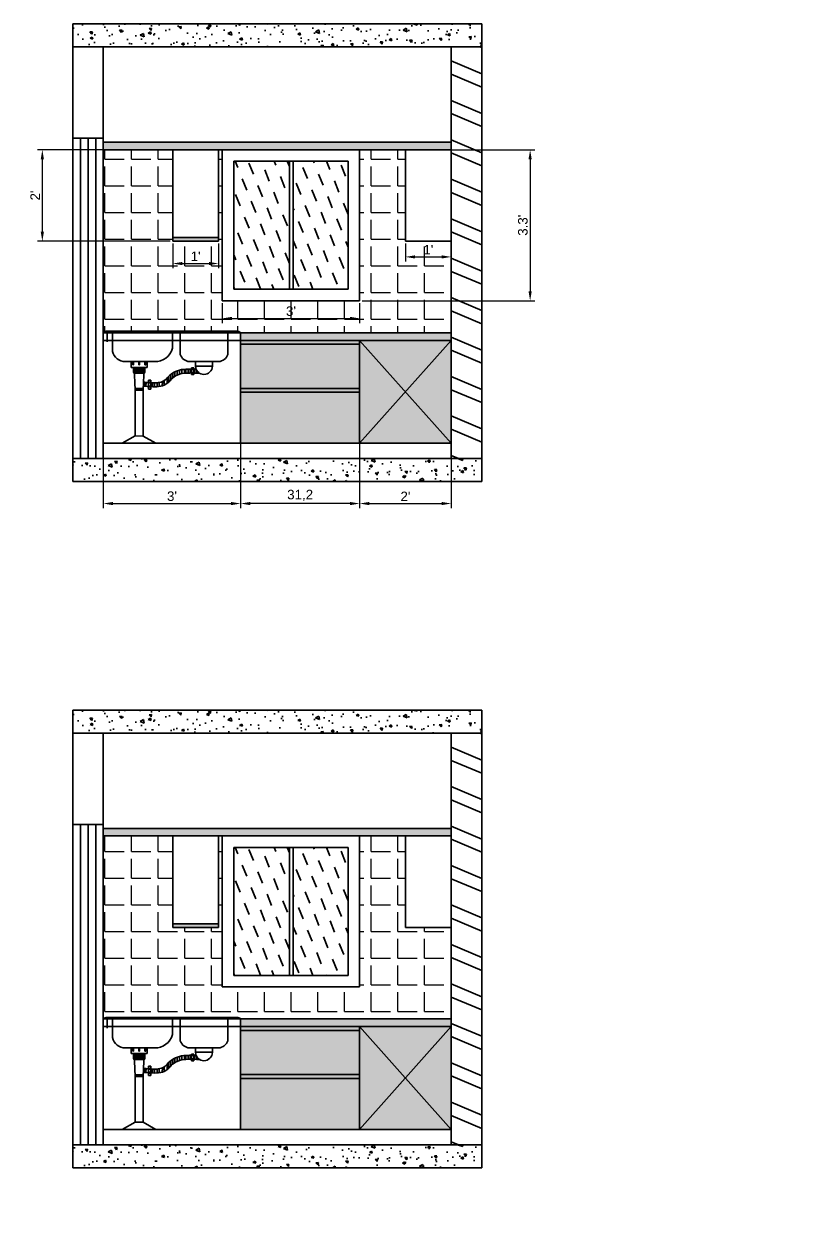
# Model space of a CAD drawing. Header units: millimetres. Extents: x 2258 to 5600, y 711 to 2563.
# Drawn here: x 4595.9 to 4802.8, y 1914.8 to 2228.8 of the extents above; entities that cross this region are included whole.
import ezdxf

# ---------------------------------------------------------------- set-up
doc = ezdxf.new("R2010")
doc.units = ezdxf.units.MM
doc.layers.add('HAT', color=8, linetype='Continuous', lineweight=18)
doc.styles.get("Standard").update_dxf_attribs({"font": 'arial.ttf'})
doc.dimstyles.new('ISO-25', dxfattribs={"dimtxt": 2.5, "dimasz": 2.5, "dimexe": 1.25, "dimexo": 0.625, "dimtad": 1, "dimtxsty": 'Standard', "dimcen": 2.5, "dimadec": 0, "dimazin": 0, "dimtfac": 1, "dimtmove": 0, "dimatfit": 3, "dimfxl": 1, "dimarcsym": 0})
pattern_1 = [(50, (1462.89, 2599.69), (182.185, -15.939), [19.05, -209.55]), (355, (1462.89, 2599.69), (-35.243, 191.057), [15.24, -167.641]), (100.4514, (1478.07, 2598.36), (146.941, 175.118), [16.19, -178.09]), (46.184, (1462.9, 2650.5), (271.079, -42.042), [28.575, -314.325]), (96.636, (1485.48, 2646.99), (237.404, 247.426), [24.285, -267.136]), (351.184, (1462.9, 2650.5), (237.404, 247.426), [22.86, -251.46]), (21, (1488.29, 2637.79), (151.6144, -102.265), [19.05, -209.55]), (326, (1488.29, 2637.79), (61.802, 184.188), [15.24, -167.64]), (71.4514, (1500.92, 2629.27), (213.416, 81.923), [16.19, -178.09]), (37.5, (1462.89, 2599.69), (3.0886, 84.555), [0, -165.608, 0, -170.18, 0, -168.275]), (7.5, (1462.89, 2599.69), (66.8197, 100.1806), [0, -97.028, 0, -161.798, 0, -64.135]), (327.5, (1406.25, 2599.69), (135.5906, -5.7287), [0, -63.5, 0, -198.12, 0, -262.89]), (317.5, (1380.85, 2599.69), (148.129, 25.4265), [0, -82.55, 0, -131.572, 0, -186.69])]
pattern_2 = [(50, (1462.89, 2419.69), (182.185, -15.939), [19.05, -209.55]), (355, (1462.89, 2419.69), (-35.243, 191.057), [15.24, -167.641]), (100.4514, (1478.07, 2418.36), (146.941, 175.118), [16.19, -178.09]), (46.184, (1462.9, 2470.5), (271.079, -42.042), [28.575, -314.325]), (96.636, (1485.48, 2466.99), (237.404, 247.426), [24.285, -267.136]), (351.184, (1462.9, 2470.5), (237.404, 247.426), [22.86, -251.46]), (21, (1488.29, 2457.79), (151.6144, -102.265), [19.05, -209.55]), (326, (1488.29, 2457.79), (61.802, 184.188), [15.24, -167.64]), (71.4514, (1500.92, 2449.27), (213.416, 81.923), [16.19, -178.09]), (37.5, (1462.89, 2419.69), (3.0886, 84.555), [0, -165.608, 0, -170.18, 0, -168.275]), (7.5, (1462.89, 2419.69), (66.8197, 100.1806), [0, -97.028, 0, -161.798, 0, -64.135]), (327.5, (1406.25, 2419.69), (135.5906, -5.7287), [0, -63.5, 0, -198.12, 0, -262.89]), (317.5, (1380.85, 2419.69), (148.129, 25.4265), [0, -82.55, 0, -131.572, 0, -186.69])]
pattern_3 = [(0, (0, 0), (0, 6.985), [5.08, -1.905]), (90, (0, 0), (-6.985, 4e-16), [5.08, -1.905])]

# ---------------------------------------------------------------- blocks, each defined once
blk = doc.blocks.new('*D217')
at = {"color": 0, "lineweight": -2, "transparency": 16777216}
for p, q in [((4652.71, 2131.57), (4652.71, 2101.74)), ((4683.91, 2131.57), (4683.91, 2101.74)), ((4681.41, 2102.99), (4655.21, 2102.99))]:
    blk.add_line(p, q, dxfattribs=at)
at = {"color": 0, "transparency": 16777216}
for points in [[(4655.21, 2103.41), (4655.21, 2102.58), (4652.71, 2102.99)], [(4681.41, 2103.41), (4681.41, 2102.58), (4683.91, 2102.99)]]:
    blk.add_solid(points, dxfattribs=at)
at = {"layer": 'Defpoints', "color": 0, "transparency": 16777216}
for p in [(4652.71, 2132.19), (4683.91, 2132.19), (4652.71, 2102.99)]:
    blk.add_point(p, dxfattribs=at)
at = {"color": 0, "transparency": 16777216, "insert": (4668.31, 2105.12), "char_height": 2.5, "attachment_point": 5}
blk.add_mtext('31,2', dxfattribs=at)
blk = doc.blocks.new('*D221')
at = {"layer": 'Defpoints', "color": 0, "transparency": 16777216}
for p in [(4683.91, 2118.79), (4707.91, 2118.79), (4707.91, 2102.99)]:
    blk.add_point(p, dxfattribs=at)
at = {"layer": 'HAT', "color": 0, "linetype": 'Continuous', "lineweight": -2, "transparency": 16777216}
for p, q in [((4683.91, 2118.17), (4683.91, 2101.74)), ((4707.91, 2118.17), (4707.91, 2101.74)), ((4686.41, 2102.99), (4705.41, 2102.99))]:
    blk.add_line(p, q, dxfattribs=at)
at = {"layer": 'HAT', "color": 0, "transparency": 16777216}
for points in [[(4686.41, 2103.41), (4686.41, 2102.58), (4683.91, 2102.99)], [(4705.41, 2103.41), (4705.41, 2102.58), (4707.91, 2102.99)]]:
    blk.add_solid(points, dxfattribs=at)
at = {"layer": 'HAT', "color": 0, "lineweight": 30, "transparency": 16777216, "insert": (4695.91, 2104.87), "char_height": 2.5, "attachment_point": 5}
blk.add_mtext("2'", dxfattribs=at)
blk = doc.blocks.new('*D222')
at = {"layer": 'Defpoints', "color": 0, "transparency": 16777216}
for p in [(4616.71, 2118.79), (4652.71, 2118.79), (4652.71, 2102.99)]:
    blk.add_point(p, dxfattribs=at)
at = {"layer": 'HAT', "color": 0, "linetype": 'Continuous', "lineweight": -2, "transparency": 16777216}
for p, q in [((4616.71, 2118.17), (4616.71, 2101.74)), ((4652.71, 2118.17), (4652.71, 2101.74)), ((4619.21, 2102.99), (4650.21, 2102.99))]:
    blk.add_line(p, q, dxfattribs=at)
at = {"layer": 'HAT', "color": 0, "transparency": 16777216}
for points in [[(4619.21, 2103.41), (4619.21, 2102.58), (4616.71, 2102.99)], [(4650.21, 2103.41), (4650.21, 2102.58), (4652.71, 2102.99)]]:
    blk.add_solid(points, dxfattribs=at)
at = {"layer": 'HAT', "color": 0, "lineweight": 30, "transparency": 16777216, "insert": (4634.71, 2104.9), "char_height": 2.5, "attachment_point": 5}
blk.add_mtext("3'", dxfattribs=at)
blk = doc.blocks.new('*D223')
at = {"layer": 'Defpoints', "color": 0, "transparency": 16777216}
for p in [(4634.91, 2171.79), (4646.91, 2171.79), (4646.91, 2165.94)]:
    blk.add_point(p, dxfattribs=at)
at = {"layer": 'HAT', "color": 0, "linetype": 'Continuous', "lineweight": -2, "transparency": 16777216}
for p, q in [((4634.91, 2171.17), (4634.91, 2164.69)), ((4646.91, 2171.17), (4646.91, 2164.69)), ((4637.41, 2165.94), (4644.41, 2165.94))]:
    blk.add_line(p, q, dxfattribs=at)
at = {"layer": 'HAT', "color": 0, "transparency": 16777216}
for points in [[(4637.41, 2166.36), (4637.41, 2165.53), (4634.91, 2165.94)], [(4644.41, 2166.36), (4644.41, 2165.53), (4646.91, 2165.94)]]:
    blk.add_solid(points, dxfattribs=at)
at = {"layer": 'HAT', "color": 0, "lineweight": 30, "transparency": 16777216, "insert": (4640.91, 2167.82), "char_height": 2.5, "attachment_point": 5}
blk.add_mtext("1'", dxfattribs=at)
blk = doc.blocks.new('*D224')
at = {"layer": 'Defpoints', "color": 0, "transparency": 16777216}
for p in [(4600.73, 2195.79), (4634.91, 2195.79), (4634.91, 2171.79)]:
    blk.add_point(p, dxfattribs=at)
at = {"layer": 'HAT', "color": 0, "linetype": 'Continuous', "lineweight": -2, "transparency": 16777216}
for p, q in [((4634.28, 2195.79), (4599.48, 2195.79)), ((4600.73, 2174.29), (4600.73, 2193.29)), ((4634.28, 2171.79), (4599.48, 2171.79))]:
    blk.add_line(p, q, dxfattribs=at)
at = {"layer": 'HAT', "color": 0, "transparency": 16777216}
for points in [[(4600.31, 2193.29), (4601.14, 2193.29), (4600.73, 2195.79)], [(4600.31, 2174.29), (4601.14, 2174.29), (4600.73, 2171.79)]]:
    blk.add_solid(points, dxfattribs=at)
at = {"layer": 'HAT', "color": 0, "lineweight": 30, "transparency": 16777216, "insert": (4598.85, 2183.79), "char_height": 2.5, "attachment_point": 5, "rotation": 90}
blk.add_mtext("2'", dxfattribs=at)
blk = doc.blocks.new('*D225')
at = {"layer": 'Defpoints', "color": 0, "transparency": 16777216}
for p in [(4683.91, 2195.79), (4683.91, 2156.19), (4728.6, 2156.19)]:
    blk.add_point(p, dxfattribs=at)
at = {"layer": 'HAT', "color": 0, "linetype": 'Continuous', "lineweight": -2, "transparency": 16777216}
for p, q in [((4684.53, 2195.79), (4729.85, 2195.79)), ((4728.6, 2193.29), (4728.6, 2158.69)), ((4684.53, 2156.19), (4729.85, 2156.19))]:
    blk.add_line(p, q, dxfattribs=at)
at = {"layer": 'HAT', "color": 0, "transparency": 16777216}
for points in [[(4728.18, 2193.29), (4729.02, 2193.29), (4728.6, 2195.79)], [(4728.18, 2158.69), (4729.02, 2158.69), (4728.6, 2156.19)]]:
    blk.add_solid(points, dxfattribs=at)
at = {"layer": 'HAT', "color": 0, "lineweight": 30, "transparency": 16777216, "insert": (4726.7, 2175.99), "char_height": 2.5, "attachment_point": 5, "rotation": 90}
blk.add_mtext("3.3'", dxfattribs=at)
blk = doc.blocks.new('*D226')
at = {"layer": 'Defpoints', "color": 0, "transparency": 16777216}
for p in [(4647.91, 2156.19), (4683.91, 2156.19), (4683.91, 2151.55)]:
    blk.add_point(p, dxfattribs=at)
at = {"layer": 'HAT', "color": 0, "linetype": 'Continuous', "lineweight": -2, "transparency": 16777216}
for p, q in [((4647.91, 2155.57), (4647.91, 2150.3)), ((4683.91, 2155.57), (4683.91, 2150.3)), ((4650.41, 2151.55), (4681.41, 2151.55))]:
    blk.add_line(p, q, dxfattribs=at)
at = {"layer": 'HAT', "color": 0, "transparency": 16777216}
for points in [[(4650.41, 2151.96), (4650.41, 2151.13), (4647.91, 2151.55)], [(4681.41, 2151.96), (4681.41, 2151.13), (4683.91, 2151.55)]]:
    blk.add_solid(points, dxfattribs=at)
at = {"layer": 'HAT', "color": 0, "lineweight": 30, "transparency": 16777216, "insert": (4665.91, 2153.45), "char_height": 2.5, "attachment_point": 5}
blk.add_mtext("3'", dxfattribs=at)
blk = doc.blocks.new('*D227')
at = {"layer": 'Defpoints', "color": 0, "transparency": 16777216}
for p in [(4695.91, 2171.79), (4707.91, 2171.79), (4707.91, 2167.69)]:
    blk.add_point(p, dxfattribs=at)
at = {"layer": 'HAT', "color": 0, "linetype": 'Continuous', "lineweight": -2, "transparency": 16777216}
for p, q in [((4695.91, 2171.17), (4695.91, 2166.44)), ((4707.91, 2171.17), (4707.91, 2166.44)), ((4698.41, 2167.69), (4705.41, 2167.69))]:
    blk.add_line(p, q, dxfattribs=at)
at = {"layer": 'HAT', "color": 0, "transparency": 16777216}
for points in [[(4698.41, 2168.1), (4698.41, 2167.27), (4695.91, 2167.69)], [(4705.41, 2168.1), (4705.41, 2167.27), (4707.91, 2167.69)]]:
    blk.add_solid(points, dxfattribs=at)
at = {"layer": 'HAT', "color": 0, "lineweight": 30, "transparency": 16777216, "insert": (4701.91, 2169.57), "char_height": 2.5, "attachment_point": 5}
blk.add_mtext("1'", dxfattribs=at)

msp = doc.modelspace()

# ---------------------------------------------------------------- hatches: boundary and pattern name
at = {"lineweight": 35, "true_color": 0x000000}
h = msp.add_hatch(dxfattribs=at)
h.set_pattern_fill('AR-CONC', color=18)
h.set_pattern_definition(pattern_1)
h.paths.add_polyline_path([(4715.909, 2228.792), (4595.909, 2228.792), (4595.909, 2222.792), (4715.909, 2222.792)])
h.paths.add_polyline_path([(4715.909, 2114.792), (4595.909, 2114.792), (4595.909, 2108.792), (4715.909, 2108.792)])
h = msp.add_hatch(dxfattribs=at)
h.set_pattern_fill('AR-CONC', color=18)
h.set_pattern_definition(pattern_1)
h.paths.add_polyline_path([(4715.909, 2228.792), (4595.909, 2228.792), (4595.909, 2222.792), (4715.909, 2222.792)])
h.paths.add_polyline_path([(4715.909, 2114.792), (4595.909, 2114.792), (4595.909, 2108.792), (4715.909, 2108.792)])
h = msp.add_hatch(dxfattribs=at)
h.set_pattern_fill('AR-CONC', color=18, scale=0.04, angle=111.8891)
h.set_pattern_definition([(161.8891, (1462.89, 2599.689), (-2.12522, 6.999709), [0.762, -8.382]), (106.8891, (1462.89, 2599.689), (-6.565755, -4.15723), [0.6096, -6.705623]), (212.34054, (1462.7126, 2600.2726), (-8.690975, 2.842479), [0.6476, -7.12361]), (158.0733, (1461.004, 2598.932), (-2.481998, 10.688402), [1.143, -12.573]), (208.52466, (1460.797, 2599.822), (-12.723817, 5.12183), [0.9714, -10.685424]), (103.07325, (1461.004, 2598.932), (-12.723817, 5.12183), [0.9144, -10.05839]), (132.8891, (1461.097, 2600.064), (1.534762, 7.152388), [0.762, -8.382]), (77.8891, (1461.097, 2600.064), (-7.757993, -0.452832), [0.6096, -6.7056]), (183.34055, (1461.225, 2600.66), (-6.223231, 6.699556), [0.6476, -7.123598]), (149.3891, (1462.8897, 2599.6893), (-3.1844278, -1.1462854), [0, -6.62432, 0, -6.8072, 0, -6.731]), (119.3891, (1462.8897, 2599.6893), (-4.714776, 0.98616), [0, -3.88112, 0, -6.47192, 0, -2.5654]), (79.3891, (1463.7344, 2597.587), (-1.8093583, 5.1180492), [0, -2.54, 0, -7.9248, 0, -10.5156]), (69.3891, (1464.113, 2596.644), (-3.152706, 5.118834), [0, -3.302, 0, -5.26288, 0, -7.4676])])
h.paths.add_polyline_path([(4715.909, 2222.792), (4715.909, 2228.792), (4608.709, 2228.792), (4608.709, 2222.792)])
h.paths.add_polyline_path([(4608.709, 2114.792), (4608.709, 2108.792), (4715.909, 2108.792), (4715.909, 2114.792)])
h = msp.add_hatch(dxfattribs=at)
h.set_pattern_fill('ANSI32', color=18, angle=112)
h.set_pattern_definition([(157, (1462.89, 2599.689), (-3.721714, -8.76781), []), (157, (1461.208, 2603.852), (-3.721714, -8.76781), [])])
h.paths.add_polyline_path([(4707.909, 2114.792), (4715.909, 2114.792), (4715.909, 2222.792), (4707.909, 2222.792)])
at = {"lineweight": 35, "true_color": 0xe1a500}
h = msp.add_hatch(color=42, dxfattribs=at)
h.dxf.hatch_style = 1
h.paths.add_polyline_path([(4707.909, 2197.792), (4616.709, 2197.792), (4616.709, 2195.792), (4695.909, 2195.792), (4707.909, 2195.792)])
h = msp.add_hatch()
h.set_pattern_fill('ANGLE', color=256)
h.set_pattern_definition(pattern_3)
h.paths.add_polyline_path([(4647.909, 2195.792), (4646.909, 2195.792), (4646.909, 2171.792), (4634.909, 2171.792), (4634.909, 2172.792), (4634.909, 2195.792), (4616.709, 2195.792), (4616.709, 2147.792, -0.1937321), (4617.738, 2148.206), (4617.735, 2148.206), (4651.702, 2148.206, -0.1937321), (4652.731, 2147.792), (4652.741, 2147.792), (4707.909, 2147.792), (4707.909, 2171.792), (4695.909, 2171.792), (4695.909, 2195.792), (4683.909, 2195.792), (4683.909, 2156.192), (4647.909, 2156.192)])
h.paths.add_polyline_path([(4638.872, 2165.202), (4642.731, 2165.202), (4642.731, 2170.354), (4638.872, 2170.354)], flags=24)
h.paths.add_polyline_path([(4663.988, 2150.852), (4667.848, 2150.852), (4667.848, 2156.004), (4663.988, 2156.004)], flags=24)
h.paths.add_polyline_path([(4699.872, 2166.945), (4703.731, 2166.945), (4703.731, 2172.097), (4699.872, 2172.097)], flags=24)
at = {"lineweight": 35, "true_color": 0x2776bb}
h = msp.add_hatch(dxfattribs=at)
h.set_pattern_fill('DASH', color=152, angle=112)
h.set_pattern_definition([(112, (1886.7036, 2720.9866), (-4.1331847, 1.7544328), [3.175, -3.175])])
h.paths.add_polyline_path([(4650.909, 2159.192), (4665.509, 2159.192), (4665.509, 2192.792), (4650.909, 2192.792)])
h.paths.add_polyline_path([(4666.509, 2159.192), (4680.909, 2159.192), (4680.909, 2192.792), (4666.509, 2192.792)])
at = {"lineweight": 35, "true_color": 0x000000}
h = msp.add_hatch(color=18, dxfattribs=at)
h.dxf.hatch_style = 1
h.paths.add_polyline_path([(4646.909, 2172.792), (4634.909, 2172.792), (4634.909, 2171.792), (4646.909, 2171.792)])
h.paths.add_polyline_path([(4707.909, 2147.792), (4652.709, 2147.792), (4652.709, 2145.792), (4707.909, 2145.792)])
h.paths.add_polyline_path([(4683.909, 2145.792), (4652.709, 2145.792), (4652.709, 2144.792), (4683.909, 2144.792)])
h.paths.add_polyline_path([(4683.909, 2133.192), (4652.709, 2133.192), (4652.709, 2132.192), (4683.909, 2132.192)])
h.paths.add_polyline_path([(4899.082, 2165.36), (4843.913, 2165.652), (4843.913, 2164.652), (4899.082, 2164.651)])
h.paths.add_polyline_path([(4923.587, 2175.468), (4916.074, 2175.468), (4903.677, 2167.955), (4935.984, 2167.955)])
h.paths.add_polyline_path([(4923.587, 2188.652), (4916.074, 2188.652), (4916.074, 2178.473), (4916.074, 2175.468), (4923.587, 2175.468), (4923.587, 2178.473)])
h.paths.add_polyline_path([(4935.984, 2167.955), (4903.677, 2167.955), (4903.677, 2165.325), (4935.984, 2165.325)])
h.paths.add_polyline_path([(4911.166, 2166.058), (4910.71, 2166.058), (4910.71, 2166.969), (4911.166, 2166.969)], flags=16)
h.paths.add_polyline_path([(4914.685, 2167.295), (4926.285, 2167.295), (4926.285, 2165.862), (4914.685, 2165.862)], flags=16)
h.paths.add_polyline_path([(4909.863, 2166.058), (4909.407, 2166.058), (4909.407, 2166.969), (4909.863, 2166.969)], flags=16)
h.paths.add_polyline_path([(4908.69, 2166.058), (4908.234, 2166.058), (4908.234, 2166.969), (4908.69, 2166.969)], flags=16)
h.paths.add_polyline_path([(4907.452, 2166.058), (4906.996, 2166.058), (4906.996, 2166.969), (4907.452, 2166.969)], flags=16)
h.paths.add_polyline_path([(4906.279, 2166.058), (4905.823, 2166.058), (4905.823, 2166.969), (4906.279, 2166.969)], flags=16)
h.paths.add_polyline_path([(4929.152, 2166.075, -1), (4928.24, 2166.075, -1)], flags=16)
h.paths.add_polyline_path([(4930.484, 2166.075, -1), (4929.572, 2166.075, -1)], flags=16)
h.paths.add_polyline_path([(4931.745, 2166.075, -1), (4930.834, 2166.075, -1)], flags=16)
h.paths.add_polyline_path([(4933.026, 2166.075, -1), (4932.114, 2166.075, -1)], flags=16)
h.paths.add_polyline_path([(4934.256, 2166.075, -1), (4933.345, 2166.075, -1)], flags=16)
h.paths.add_polyline_path([(4970.536, 2165.36), (4939.332, 2165.36), (4939.332, 2164.652), (4970.536, 2164.652)])
h.paths.add_polyline_path([(4994.532, 2165.36), (4970.536, 2165.36), (4970.536, 2164.652), (4994.532, 2164.652)])
at = {"lineweight": 35, "true_color": 0xe1a500}
h = msp.add_hatch(color=42, dxfattribs=at)
h.dxf.hatch_style = 1
h.paths.add_polyline_path([(4683.909, 2144.792), (4652.709, 2144.792), (4652.709, 2133.192), (4683.909, 2133.192)])
h.paths.add_polyline_path([(4683.909, 2132.192), (4652.709, 2132.192), (4652.709, 2118.792), (4683.909, 2118.792)])
h.paths.add_polyline_path([(4695.909, 2132.292), (4683.909, 2145.792), (4683.909, 2118.792)])
h.paths.add_polyline_path([(4707.909, 2145.792), (4683.909, 2145.792), (4695.909, 2132.292)])
h.paths.add_polyline_path([(4707.909, 2145.792), (4695.909, 2132.292), (4707.909, 2118.792)])
h.paths.add_polyline_path([(4695.909, 2132.292), (4683.909, 2118.792), (4707.909, 2118.792)])
h.paths.add_polyline_path([(4707.909, 2017.792), (4616.709, 2017.792), (4616.709, 2015.792), (4695.909, 2015.792), (4707.909, 2015.792)])
h.paths.add_polyline_path([(4994.532, 1998.652), (4843.913, 1998.652), (4843.913, 1996.652), (4871.413, 1996.652), (4899.113, 1996.652), (4939.332, 1996.652), (4966.832, 1996.652), (4994.532, 1996.652)])
h.paths.add_polyline_path([(4867.472, 1944.043), (4855.691, 1929.417), (4867.472, 1914.792)])
h.paths.add_polyline_path([(4867.472, 1944.043), (4843.91, 1944.043), (4855.691, 1929.417)])
h.paths.add_polyline_path([(4843.91, 1944.043), (4843.91, 1914.792), (4855.691, 1929.417)])
h.paths.add_polyline_path([(4855.691, 1929.417), (4843.91, 1914.792), (4867.472, 1914.792)])
h.paths.add_polyline_path([(4895.085, 1944.043), (4867.472, 1944.043), (4867.472, 1914.792), (4895.085, 1914.792)])
h.paths.add_polyline_path([(4903.085, 1944.043), (4895.085, 1944.043), (4895.085, 1914.792), (4903.085, 1914.792)])
h.paths.add_polyline_path([(4935.714, 1944.043), (4903.085, 1944.043), (4903.085, 1929.652), (4935.714, 1929.652)])
h.paths.add_polyline_path([(4935.714, 1928.943), (4903.085, 1928.943), (4903.085, 1914.792), (4935.714, 1914.792)])
h.paths.add_polyline_path([(4970.537, 1928.943), (4935.714, 1928.943), (4935.714, 1914.792), (4970.536, 1914.792)])
h.paths.add_polyline_path([(4970.538, 1936.843), (4935.714, 1936.843), (4935.714, 1929.652), (4970.537, 1929.652)])
h.paths.add_polyline_path([(4970.538, 1944.043), (4935.714, 1944.043), (4935.714, 1936.843), (4970.538, 1936.843)])
h.paths.add_polyline_path([(4982.535, 1929.418), (4970.538, 1944.043), (4970.537, 1929.298), (4970.536, 1914.792)])
h.paths.add_polyline_path([(4994.532, 1944.043), (4970.538, 1944.043), (4982.535, 1929.418)])
h.paths.add_polyline_path([(4994.532, 1944.043), (4982.535, 1929.418), (4994.532, 1914.792)])
h.paths.add_polyline_path([(4982.535, 1929.418), (4970.536, 1914.792), (4994.532, 1914.792)])
h.paths.add_polyline_path([(4867.472, 2136.043), (4855.691, 2121.417), (4867.472, 2106.792)])
h.paths.add_polyline_path([(4867.472, 2136.043), (4843.91, 2136.043), (4855.691, 2121.417)])
h.paths.add_polyline_path([(4855.691, 2121.417), (4843.91, 2136.043), (4843.91, 2106.792)])
h.paths.add_polyline_path([(4855.691, 2121.417), (4843.91, 2106.792), (4867.472, 2106.792)])
h.paths.add_polyline_path([(4895.085, 2136.043), (4867.472, 2136.043), (4867.472, 2106.792), (4895.085, 2106.792)])
h.paths.add_polyline_path([(4903.085, 2136.043), (4895.085, 2136.043), (4895.085, 2106.792), (4903.085, 2106.792)])
h.paths.add_polyline_path([(4935.714, 2120.943), (4903.085, 2120.943), (4903.085, 2106.792), (4935.714, 2106.792)])
h.paths.add_polyline_path([(4935.714, 2136.043), (4903.085, 2136.043), (4903.085, 2121.652), (4935.714, 2121.652)])
h.paths.add_polyline_path([(4970.537, 2120.943), (4935.714, 2120.943), (4935.714, 2106.792), (4970.536, 2106.792)])
h.paths.add_polyline_path([(4970.538, 2128.843), (4935.714, 2128.843), (4935.714, 2121.652), (4970.537, 2121.652)])
h.paths.add_polyline_path([(4970.538, 2136.043), (4935.714, 2136.043), (4935.714, 2128.843), (4970.538, 2128.843)])
h.paths.add_polyline_path([(4970.538, 2136.043), (4970.537, 2121.298), (4970.536, 2106.792), (4982.535, 2121.418)])
h.paths.add_polyline_path([(4994.532, 2136.043), (4970.538, 2136.043), (4982.535, 2121.418)])
h.paths.add_polyline_path([(4994.532, 2136.043), (4982.535, 2121.418), (4994.532, 2106.792)])
h.paths.add_polyline_path([(4982.535, 2121.418), (4970.536, 2106.792), (4994.532, 2106.792)])
at = {"lineweight": 35, "true_color": 0x000000}
h = msp.add_hatch(dxfattribs=at)
h.set_pattern_fill('AR-CONC', color=18)
h.set_pattern_definition(pattern_2)
h.paths.add_polyline_path([(4715.909, 2048.792), (4595.909, 2048.792), (4595.909, 2042.792), (4715.909, 2042.792)])
h.paths.add_polyline_path([(4715.909, 1934.792), (4595.909, 1934.792), (4595.909, 1928.792), (4715.909, 1928.792)])
h = msp.add_hatch(dxfattribs=at)
h.set_pattern_fill('AR-CONC', color=18)
h.set_pattern_definition(pattern_2)
h.paths.add_polyline_path([(4715.909, 2048.792), (4595.909, 2048.792), (4595.909, 2042.792), (4715.909, 2042.792)])
h.paths.add_polyline_path([(4715.909, 1934.792), (4595.909, 1934.792), (4595.909, 1928.792), (4715.909, 1928.792)])
h = msp.add_hatch(dxfattribs=at)
h.set_pattern_fill('AR-CONC', color=18, scale=0.04, angle=111.8891)
h.set_pattern_definition([(161.8891, (1462.89, 2419.689), (-2.12522, 6.999709), [0.762, -8.382]), (106.8891, (1462.89, 2419.689), (-6.565755, -4.15723), [0.6096, -6.705623]), (212.34054, (1462.7126, 2420.2726), (-8.690975, 2.842479), [0.6476, -7.12361]), (158.0733, (1461.004, 2418.932), (-2.481998, 10.688402), [1.143, -12.573]), (208.52466, (1460.797, 2419.822), (-12.723817, 5.12183), [0.9714, -10.685424]), (103.07325, (1461.004, 2418.932), (-12.723817, 5.12183), [0.9144, -10.05839]), (132.8891, (1461.097, 2420.064), (1.534762, 7.152388), [0.762, -8.382]), (77.8891, (1461.097, 2420.064), (-7.757993, -0.452832), [0.6096, -6.7056]), (183.34055, (1461.225, 2420.66), (-6.223231, 6.699556), [0.6476, -7.123598]), (149.3891, (1462.8897, 2419.6893), (-3.1844278, -1.1462854), [0, -6.62432, 0, -6.8072, 0, -6.731]), (119.3891, (1462.8897, 2419.6893), (-4.714776, 0.98616), [0, -3.88112, 0, -6.47192, 0, -2.5654]), (79.3891, (1463.7344, 2417.587), (-1.8093583, 5.1180492), [0, -2.54, 0, -7.9248, 0, -10.5156]), (69.3891, (1464.113, 2416.644), (-3.152706, 5.118834), [0, -3.302, 0, -5.26288, 0, -7.4676])])
h.paths.add_polyline_path([(4715.909, 2042.792), (4715.909, 2048.792), (4608.709, 2048.792), (4608.709, 2042.792)])
h.paths.add_polyline_path([(4608.709, 1934.792), (4608.709, 1928.792), (4715.909, 1928.792), (4715.909, 1934.792)])
h = msp.add_hatch(dxfattribs=at)
h.set_pattern_fill('ANSI32', color=18, angle=112)
h.set_pattern_definition([(157, (1462.89, 2419.689), (-3.721714, -8.76781), []), (157, (1461.208, 2423.852), (-3.721714, -8.76781), [])])
h.paths.add_polyline_path([(4707.909, 1934.792), (4715.909, 1934.792), (4715.909, 2042.792), (4707.909, 2042.792)])
h = msp.add_hatch()
h.set_pattern_fill('ANGLE', color=256)
h.set_pattern_definition(pattern_3)
h.paths.add_polyline_path([(4634.909, 2015.792), (4616.709, 2015.792), (4616.709, 1967.792, -0.1937321), (4617.738, 1968.206), (4617.735, 1968.206), (4651.702, 1968.206, -0.1937321), (4652.731, 1967.792), (4652.741, 1967.792), (4707.909, 1967.792), (4707.909, 1991.792), (4695.909, 1991.792), (4695.909, 2015.792), (4683.909, 2015.792), (4683.909, 1976.192), (4647.909, 1976.192), (4647.909, 2015.792), (4646.909, 2015.792), (4646.909, 1991.792), (4634.909, 1991.792), (4634.909, 1992.792)])
at = {"lineweight": 35, "true_color": 0x2776bb}
h = msp.add_hatch(dxfattribs=at)
h.set_pattern_fill('DASH', color=152, angle=112)
h.set_pattern_definition([(112, (1886.7036, 2540.9866), (-4.1331847, 1.7544328), [3.175, -3.175])])
h.paths.add_polyline_path([(4650.909, 1979.192), (4665.509, 1979.192), (4665.509, 2012.792), (4650.909, 2012.792)])
h.paths.add_polyline_path([(4666.509, 1979.192), (4680.909, 1979.192), (4680.909, 2012.792), (4666.509, 2012.792)])
at = {"lineweight": 35, "true_color": 0x000000}
h = msp.add_hatch(color=18, dxfattribs=at)
h.dxf.hatch_style = 1
h.paths.add_polyline_path([(4646.909, 1992.792), (4634.909, 1992.792), (4634.909, 1991.792), (4646.909, 1991.792)])
h.paths.add_polyline_path([(4707.909, 1967.792), (4652.709, 1967.792), (4652.709, 1965.792), (4707.909, 1965.792)])
h.paths.add_polyline_path([(4683.909, 1965.792), (4652.709, 1965.792), (4652.709, 1964.792), (4683.909, 1964.792)])
h.paths.add_polyline_path([(4683.909, 1953.192), (4652.709, 1953.192), (4652.709, 1952.192), (4683.909, 1952.192)])
h.paths.add_polyline_path([(4899.082, 1973.36), (4843.913, 1973.652), (4843.913, 1972.652), (4899.082, 1972.651)])
h.paths.add_polyline_path([(4970.536, 1973.36), (4939.332, 1973.36), (4939.332, 1972.652), (4970.536, 1972.652)])
h.paths.add_polyline_path([(4994.532, 1973.36), (4970.536, 1973.36), (4970.536, 1972.652), (4994.532, 1972.652)])
h.paths.add_polyline_path([(4935.984, 1975.955), (4903.677, 1975.955), (4903.677, 1973.325), (4935.984, 1973.325)])
h.paths.add_polyline_path([(4929.152, 1974.075, -1), (4928.24, 1974.075, -1)], flags=16)
h.paths.add_polyline_path([(4930.484, 1974.075, -1), (4929.572, 1974.075, -1)], flags=16)
h.paths.add_polyline_path([(4926.285, 1973.862), (4914.685, 1973.862), (4914.685, 1975.295), (4926.285, 1975.295)], flags=16)
h.paths.add_polyline_path([(4931.745, 1974.075, -1), (4930.834, 1974.075, -1)], flags=16)
h.paths.add_polyline_path([(4933.026, 1974.075, -1), (4932.114, 1974.075, -1)], flags=16)
h.paths.add_polyline_path([(4934.256, 1974.075, -1), (4933.345, 1974.075, -1)], flags=16)
h.paths.add_polyline_path([(4911.166, 1974.969), (4911.166, 1974.058), (4910.71, 1974.058), (4910.71, 1974.969)], flags=16)
h.paths.add_polyline_path([(4909.863, 1974.969), (4909.863, 1974.058), (4909.407, 1974.058), (4909.407, 1974.969)], flags=16)
h.paths.add_polyline_path([(4908.69, 1974.969), (4908.69, 1974.058), (4908.234, 1974.058), (4908.234, 1974.969)], flags=16)
h.paths.add_polyline_path([(4907.452, 1974.969), (4907.452, 1974.058), (4906.996, 1974.058), (4906.996, 1974.969)], flags=16)
h.paths.add_polyline_path([(4906.279, 1974.969), (4906.279, 1974.058), (4905.823, 1974.058), (4905.823, 1974.969)], flags=16)
h.paths.add_polyline_path([(4923.587, 1983.468), (4916.074, 1983.468), (4903.677, 1975.955), (4935.984, 1975.955)])
h.paths.add_polyline_path([(4923.587, 1996.652), (4916.074, 1996.652), (4916.074, 1986.473), (4916.074, 1983.468), (4923.587, 1983.468), (4923.587, 1986.473)])
h.paths.add_polyline_path([(4935.714, 1929.652), (4903.085, 1929.652), (4903.085, 1928.943), (4935.714, 1928.943)])
h.paths.add_polyline_path([(4970.537, 1929.652), (4935.714, 1929.652), (4935.714, 1928.943), (4970.537, 1928.943)])
h.paths.add_polyline_path([(4994.532, 1944.752), (4843.91, 1944.752), (4843.91, 1944.043), (4903.085, 1944.043), (4935.714, 1944.043), (4994.532, 1944.043)])
at = {"lineweight": 35, "true_color": 0xe1a500}
h = msp.add_hatch(color=42, dxfattribs=at)
h.dxf.hatch_style = 1
h.paths.add_polyline_path([(4683.909, 1952.192), (4652.709, 1952.192), (4652.709, 1938.792), (4683.909, 1938.792)])
h.paths.add_polyline_path([(4683.909, 1964.792), (4652.709, 1964.792), (4652.709, 1953.192), (4683.909, 1953.192)])
h.paths.add_polyline_path([(4683.909, 1965.792), (4683.909, 1938.792), (4695.909, 1952.292)])
h.paths.add_polyline_path([(4707.909, 1965.792), (4683.909, 1965.792), (4695.909, 1952.292)])
h.paths.add_polyline_path([(4707.909, 1965.792), (4695.909, 1952.292), (4707.909, 1938.792)])
h.paths.add_polyline_path([(4695.909, 1952.292), (4683.909, 1938.792), (4707.909, 1938.792)])

# ---------------------------------------------------------------- linework, layer by layer
at = {"color": 7, "lineweight": 35}
for p, q in [((4608.709, 2228.792), (4715.909, 2228.792)), ((4608.709, 2222.792), (4608.709, 2228.792)), ((4608.709, 2228.792), (4715.909, 2228.792)), ((4715.909, 2228.792), (4715.909, 2108.792)), ((4715.909, 2228.792), (4715.909, 2222.792)), ((4715.909, 2222.792), (4608.709, 2222.792)), ((4608.709, 2114.792), (4608.709, 2222.792)), ((4616.709, 2114.792), (4616.709, 2222.792)), ((4707.909, 2222.792), (4707.909, 2114.792)), ((4608.709, 2114.792), (4608.709, 2198.792)), ((4608.709, 2198.792), (4616.709, 2198.792)), ((4608.709, 2198.792), (4610.709, 2198.792)), ((4610.709, 2198.792), (4612.709, 2198.792)), ((4612.709, 2198.792), (4614.709, 2198.792)), ((4707.909, 2197.792), (4616.709, 2197.792)), ((4695.909, 2195.792), (4616.709, 2195.792)), ((4620.508, 2195.792), (4620.508, 2195.792)), ((4634.909, 2171.792), (4634.909, 2195.792)), ((4647.909, 2195.792), (4646.909, 2195.792)), ((4646.909, 2195.792), (4646.909, 2171.792)), ((4683.909, 2195.792), (4647.909, 2195.792)), ((4647.909, 2195.792), (4647.909, 2156.192)), ((4683.909, 2156.192), (4683.909, 2195.792)), ((4707.909, 2195.792), (4695.909, 2195.792)), ((4695.909, 2195.792), (4695.909, 2171.792)), ((4707.909, 2147.792), (4707.909, 2195.792)), ((4680.909, 2192.792), (4650.909, 2192.792)), ((4650.909, 2159.192), (4650.909, 2192.792)), ((4665.509, 2159.192), (4665.509, 2192.792)), ((4666.509, 2159.192), (4666.509, 2192.792)), ((4680.909, 2159.192), (4680.909, 2192.792)), ((4634.909, 2171.792), (4634.909, 2172.792)), ((4646.909, 2172.792), (4634.909, 2172.792)), ((4646.909, 2171.792), (4634.909, 2171.792)), ((4646.909, 2171.792), (4646.909, 2172.792)), ((4695.909, 2171.792), (4707.909, 2171.792)), ((4650.909, 2159.192), (4680.909, 2159.192)), ((4647.909, 2156.192), (4683.909, 2156.192)), ((4647.909, 2156.192), (4650.909, 2156.192)), ((4616.709, 2147.792), (4707.909, 2147.792)), ((4616.709, 2118.792), (4616.709, 2147.792)), ((4616.709, 2147.792), (4652.709, 2147.792)), ((4652.709, 2118.792), (4652.709, 2147.792)), ((4707.909, 2147.792), (4707.909, 2145.792)), ((4707.909, 2145.792), (4616.709, 2145.792)), ((4652.709, 2145.792), (4652.709, 2144.792)), ((4652.709, 2144.792), (4683.909, 2144.792)), ((4683.909, 2118.792), (4683.909, 2145.792)), ((4683.909, 2145.792), (4707.909, 2118.792)), ((4707.909, 2145.792), (4683.909, 2118.792)), ((4625.059, 2132.706), (4625.059, 2120.725)), ((4627.193, 2132.706), (4627.193, 2120.706)), ((4683.909, 2133.192), (4652.709, 2133.192)), ((4683.909, 2132.192), (4652.709, 2132.192)), ((4683.909, 2118.792), (4683.909, 2133.192)), ((4625.059, 2120.725), (4621.686, 2118.792)), ((4625.059, 2120.725), (4627.193, 2120.706)), ((4627.193, 2120.706), (4630.519, 2118.792)), ((4616.709, 2118.792), (4707.909, 2118.792)), ((4652.709, 2118.792), (4616.709, 2118.792)), ((4616.709, 2118.792), (4616.709, 2114.792)), ((4683.909, 2118.792), (4652.709, 2118.792)), ((4707.909, 2118.792), (4683.909, 2118.792)), ((4715.909, 2114.792), (4608.709, 2114.792)), ((4608.709, 2114.792), (4608.709, 2108.792)), ((4715.909, 2108.792), (4715.909, 2114.792)), ((4608.709, 2108.792), (4715.909, 2108.792)), ((4608.709, 2048.792), (4715.909, 2048.792)), ((4608.709, 2042.792), (4608.709, 2048.792)), ((4608.709, 2048.792), (4715.909, 2048.792)), ((4715.909, 2048.792), (4715.909, 1928.792)), ((4715.909, 2048.792), (4715.909, 2042.792)), ((4715.909, 2042.792), (4608.709, 2042.792)), ((4608.709, 1934.792), (4608.709, 2042.792)), ((4616.709, 1934.792), (4616.709, 2042.792)), ((4707.909, 2042.792), (4707.909, 1934.792)), ((4608.709, 1934.792), (4608.709, 2018.792)), ((4608.709, 2018.792), (4616.709, 2018.792)), ((4608.709, 2018.792), (4610.709, 2018.792)), ((4610.709, 2018.792), (4612.709, 2018.792)), ((4612.709, 2018.792), (4614.709, 2018.792)), ((4707.909, 2017.792), (4616.709, 2017.792)), ((4695.909, 2015.792), (4616.709, 2015.792)), ((4620.508, 2015.792), (4620.508, 2015.792)), ((4634.909, 1991.792), (4634.909, 2015.792)), ((4647.909, 2015.792), (4646.909, 2015.792)), ((4646.909, 2015.792), (4646.909, 1991.792)), ((4683.909, 2015.792), (4647.909, 2015.792)), ((4647.909, 2015.792), (4647.909, 1976.192)), ((4680.909, 2012.792), (4650.909, 2012.792)), ((4650.909, 1979.192), (4650.909, 2012.792)), ((4665.509, 1979.192), (4665.509, 2012.792)), ((4666.509, 1979.192), (4666.509, 2012.792)), ((4680.909, 1979.192), (4680.909, 2012.792)), ((4683.909, 1976.192), (4683.909, 2015.792)), ((4707.909, 2015.792), (4695.909, 2015.792)), ((4695.909, 2015.792), (4695.909, 1991.792)), ((4707.909, 1967.792), (4707.909, 2015.792)), ((4634.909, 1991.792), (4634.909, 1992.792)), ((4646.909, 1992.792), (4634.909, 1992.792)), ((4646.909, 1991.792), (4634.909, 1991.792)), ((4646.909, 1991.792), (4646.909, 1992.792)), ((4695.909, 1991.792), (4707.909, 1991.792)), ((4650.909, 1979.192), (4680.909, 1979.192)), ((4647.909, 1976.192), (4683.909, 1976.192)), ((4647.909, 1976.192), (4650.909, 1976.192)), ((4616.709, 1967.792), (4707.909, 1967.792)), ((4616.709, 1938.792), (4616.709, 1967.792)), ((4616.709, 1967.792), (4652.709, 1967.792)), ((4707.909, 1965.792), (4616.709, 1965.792)), ((4652.709, 1938.792), (4652.709, 1967.792)), ((4652.709, 1965.792), (4652.709, 1964.792)), ((4683.909, 1938.792), (4683.909, 1965.792)), ((4683.909, 1965.792), (4707.909, 1938.792)), ((4707.909, 1965.792), (4683.909, 1938.792)), ((4707.909, 1967.792), (4707.909, 1965.792)), ((4652.709, 1964.792), (4683.909, 1964.792)), ((4683.909, 1953.192), (4652.709, 1953.192)), ((4683.909, 1938.792), (4683.909, 1953.192)), ((4625.059, 1952.706), (4625.059, 1940.725)), ((4627.193, 1952.706), (4627.193, 1940.706)), ((4683.909, 1952.192), (4652.709, 1952.192)), ((4625.059, 1940.725), (4621.686, 1938.792)), ((4625.059, 1940.725), (4627.193, 1940.706)), ((4627.193, 1940.706), (4630.519, 1938.792)), ((4616.709, 1938.792), (4707.909, 1938.792)), ((4652.709, 1938.792), (4616.709, 1938.792)), ((4616.709, 1938.792), (4616.709, 1934.792)), ((4683.909, 1938.792), (4652.709, 1938.792)), ((4707.909, 1938.792), (4683.909, 1938.792)), ((4715.909, 1934.792), (4608.709, 1934.792)), ((4608.709, 1934.792), (4608.709, 1928.792)), ((4715.909, 1928.792), (4715.909, 1934.792)), ((4608.709, 1928.792), (4715.909, 1928.792))]:
    msp.add_line(p, q, dxfattribs=at)
at = {"color": 24, "lineweight": 35}
for p, q in [((4610.709, 2198.792), (4610.709, 2114.792)), ((4612.709, 2198.792), (4612.709, 2114.792)), ((4614.709, 2198.792), (4614.709, 2114.792)), ((4610.709, 2018.792), (4610.709, 1934.792)), ((4612.709, 2018.792), (4612.709, 1934.792)), ((4614.709, 2018.792), (4614.709, 1934.792))]:
    msp.add_line(p, q, dxfattribs=at)
at = {"lineweight": 35}
for p, q in [((4616.709, 2147.792), (4652.741, 2147.792)), ((4617.735, 2148.206), (4651.695, 2148.206)), ((4617.735, 2147.792), (4617.735, 2145.37)), ((4619.087, 2142.906), (4619.087, 2147.792)), ((4634.829, 2147.792), (4634.829, 2143.732)), ((4634.829, 2143.732), (4634.829, 2147.792)), ((4636.9, 2147.792), (4636.9, 2143.732)), ((4649.329, 2147.792), (4649.329, 2143.732)), ((4636.9, 2143.732), (4636.9, 2142.081)), ((4649.329, 2143.732), (4649.329, 2142.107)), ((4622.51, 2140.21), (4630.163, 2140.21)), ((4624.045, 2140.21), (4624.045, 2138.706)), ((4624.045, 2138.706), (4628.229, 2138.706)), ((4624.459, 2140.21), (4624.667, 2140.21)), ((4624.459, 2139.392), (4624.459, 2140.21)), ((4624.667, 2139.392), (4624.459, 2139.392)), ((4624.622, 2138.706), (4624.622, 2137.411)), ((4624.667, 2140.21), (4624.667, 2139.392)), ((4624.829, 2138.706), (4625.059, 2132.706)), ((4625.189, 2138.706), (4625.187, 2137.411)), ((4625.551, 2138.706), (4625.549, 2137.411)), ((4625.938, 2138.706), (4625.935, 2137.411)), ((4626.033, 2140.21), (4626.241, 2140.21)), ((4626.033, 2139.392), (4626.033, 2140.21)), ((4626.241, 2139.392), (4626.033, 2139.392)), ((4626.241, 2140.21), (4626.241, 2139.392)), ((4626.396, 2138.706), (4626.394, 2137.411)), ((4626.767, 2138.706), (4626.764, 2137.411)), ((4627.109, 2138.706), (4627.106, 2137.411)), ((4627.409, 2138.706), (4627.193, 2132.706)), ((4627.815, 2140.21), (4627.607, 2140.21)), ((4627.607, 2140.21), (4627.607, 2139.392)), ((4627.607, 2139.392), (4627.815, 2139.392)), ((4627.616, 2138.706), (4627.616, 2137.411)), ((4627.815, 2139.392), (4627.815, 2140.21)), ((4628.229, 2140.21), (4628.229, 2138.706)), ((4646.93, 2140.21), (4639.277, 2140.21)), ((4639.847, 2138.601), (4640.403, 2138.601)), ((4639.847, 2136.819), (4639.847, 2138.601)), ((4640.403, 2138.601), (4640.403, 2136.819)), ((4645.297, 2140.21), (4640.912, 2140.21)), ((4640.912, 2140.21), (4640.912, 2139.049)), ((4640.912, 2139.049), (4645.296, 2139.049)), ((4640.912, 2139.049), (4645.297, 2139.049)), ((4645.297, 2139.049), (4645.297, 2140.21)), ((4624.622, 2137.411), (4624.829, 2137.204)), ((4624.622, 2137.411), (4627.616, 2137.411)), ((4624.829, 2137.204), (4627.409, 2137.204)), ((4627.616, 2137.411), (4627.409, 2137.204)), ((4628.582, 2135.39), (4629.175, 2135.39)), ((4628.582, 2132.984), (4628.582, 2135.39)), ((4629.175, 2135.39), (4629.175, 2132.984)), ((4632.695, 2134.082), (4632.707, 2135.267)), ((4633.444, 2134.515), (4633.458, 2135.905)), ((4633.869, 2134.854), (4633.885, 2136.404)), ((4634.411, 2135.428), (4634.426, 2136.876)), ((4634.929, 2135.952), (4634.943, 2137.237)), ((4635.45, 2136.333), (4635.462, 2137.531)), ((4636.093, 2136.686), (4636.105, 2137.812)), ((4636.71, 2136.925), (4636.721, 2138.038)), ((4637.28, 2137.072), (4637.291, 2138.145)), ((4637.979, 2137.164), (4637.988, 2138.12)), ((4638.366, 2137.187), (4638.377, 2138.225)), ((4638.987, 2137.215), (4638.997, 2138.252)), ((4639.504, 2137.23), (4639.514, 2138.266)), ((4639.847, 2138.34), (4640.403, 2138.34)), ((4639.847, 2138.178), (4640.403, 2138.178)), ((4639.847, 2137.333), (4640.403, 2137.333)), ((4639.847, 2137.141), (4640.403, 2137.141)), ((4640.403, 2136.819), (4639.847, 2136.819)), ((4640.672, 2137.22), (4640.683, 2138.252)), ((4641.189, 2137.209), (4641.197, 2137.968)), ((4641.318, 2137.207), (4641.324, 2137.769)), ((4625.034, 2133.162), (4627.217, 2133.162)), ((4627.193, 2132.706), (4625.059, 2132.706)), ((4625.3, 2133.162), (4625.299, 2132.706)), ((4625.614, 2133.162), (4625.613, 2132.706)), ((4626.024, 2133.162), (4626.023, 2132.706)), ((4626.387, 2133.162), (4626.385, 2132.706)), ((4626.757, 2133.162), (4626.756, 2132.706)), ((4627.099, 2133.162), (4627.098, 2132.706)), ((4627.476, 2133.765), (4627.487, 2134.801)), ((4627.897, 2133.742), (4627.908, 2134.779)), ((4628.582, 2134.816), (4629.175, 2134.816)), ((4628.582, 2134.655), (4629.175, 2134.655)), ((4628.582, 2133.81), (4629.175, 2133.81)), ((4628.582, 2133.617), (4629.175, 2133.617)), ((4629.175, 2132.984), (4628.582, 2132.984)), ((4629.572, 2133.635), (4629.583, 2134.672)), ((4630.107, 2133.618), (4630.118, 2134.653)), ((4630.825, 2133.639), (4630.836, 2134.678)), ((4631.362, 2133.691), (4631.373, 2134.741)), ((4632.176, 2133.878), (4632.188, 2134.989)), ((4616.709, 1967.792), (4652.741, 1967.792)), ((4617.735, 1968.206), (4651.695, 1968.206)), ((4617.735, 1967.792), (4617.735, 1965.37)), ((4619.087, 1962.906), (4619.087, 1967.792)), ((4634.829, 1967.792), (4634.829, 1963.732)), ((4634.829, 1963.732), (4634.829, 1967.792)), ((4636.9, 1967.792), (4636.9, 1963.732)), ((4649.329, 1967.792), (4649.329, 1963.732)), ((4636.9, 1963.732), (4636.9, 1962.081)), ((4649.329, 1963.732), (4649.329, 1962.107)), ((4622.51, 1960.21), (4630.163, 1960.21)), ((4624.045, 1960.21), (4624.045, 1958.706)), ((4624.459, 1960.21), (4624.667, 1960.21)), ((4624.459, 1959.392), (4624.459, 1960.21)), ((4624.667, 1959.392), (4624.459, 1959.392)), ((4624.667, 1960.21), (4624.667, 1959.392)), ((4626.033, 1960.21), (4626.241, 1960.21)), ((4626.033, 1959.392), (4626.033, 1960.21)), ((4626.241, 1959.392), (4626.033, 1959.392)), ((4626.241, 1960.21), (4626.241, 1959.392)), ((4627.815, 1960.21), (4627.607, 1960.21)), ((4627.607, 1960.21), (4627.607, 1959.392)), ((4627.607, 1959.392), (4627.815, 1959.392)), ((4627.815, 1959.392), (4627.815, 1960.21)), ((4628.229, 1960.21), (4628.229, 1958.706)), ((4646.93, 1960.21), (4639.277, 1960.21)), ((4645.297, 1960.21), (4640.912, 1960.21)), ((4640.912, 1960.21), (4640.912, 1959.049)), ((4645.297, 1959.049), (4645.297, 1960.21)), ((4624.045, 1958.706), (4628.229, 1958.706)), ((4624.622, 1958.706), (4624.622, 1957.411)), ((4624.622, 1957.411), (4624.829, 1957.204)), ((4624.622, 1957.411), (4627.616, 1957.411)), ((4624.829, 1958.706), (4625.059, 1952.706)), ((4624.829, 1957.204), (4627.409, 1957.204)), ((4625.189, 1958.706), (4625.187, 1957.411)), ((4625.551, 1958.706), (4625.549, 1957.411)), ((4625.938, 1958.706), (4625.935, 1957.411)), ((4626.396, 1958.706), (4626.394, 1957.411)), ((4626.767, 1958.706), (4626.764, 1957.411)), ((4627.109, 1958.706), (4627.106, 1957.411)), ((4627.409, 1958.706), (4627.193, 1952.706)), ((4627.616, 1957.411), (4627.409, 1957.204)), ((4627.616, 1958.706), (4627.616, 1957.411)), ((4633.869, 1954.854), (4633.885, 1956.404)), ((4634.411, 1955.428), (4634.426, 1956.876)), ((4634.929, 1955.952), (4634.943, 1957.237)), ((4635.45, 1956.333), (4635.462, 1957.531)), ((4636.093, 1956.686), (4636.105, 1957.812)), ((4636.71, 1956.925), (4636.721, 1958.038)), ((4637.28, 1957.072), (4637.291, 1958.145)), ((4637.979, 1957.164), (4637.988, 1958.12)), ((4638.366, 1957.187), (4638.377, 1958.225)), ((4638.987, 1957.215), (4638.997, 1958.252)), ((4639.504, 1957.23), (4639.514, 1958.266)), ((4639.847, 1958.601), (4640.403, 1958.601)), ((4639.847, 1956.819), (4639.847, 1958.601)), ((4639.847, 1958.34), (4640.403, 1958.34)), ((4639.847, 1958.178), (4640.403, 1958.178)), ((4639.847, 1957.333), (4640.403, 1957.333)), ((4639.847, 1957.141), (4640.403, 1957.141)), ((4640.403, 1956.819), (4639.847, 1956.819)), ((4640.403, 1958.601), (4640.403, 1956.819)), ((4640.672, 1957.22), (4640.683, 1958.252)), ((4640.912, 1959.049), (4645.296, 1959.049)), ((4640.912, 1959.049), (4645.297, 1959.049)), ((4641.189, 1957.209), (4641.197, 1957.968)), ((4641.318, 1957.207), (4641.324, 1957.769)), ((4625.034, 1953.162), (4627.217, 1953.162)), ((4625.3, 1953.162), (4625.299, 1952.706)), ((4625.614, 1953.162), (4625.613, 1952.706)), ((4626.024, 1953.162), (4626.023, 1952.706)), ((4626.387, 1953.162), (4626.385, 1952.706)), ((4626.757, 1953.162), (4626.756, 1952.706)), ((4627.099, 1953.162), (4627.098, 1952.706)), ((4627.476, 1953.765), (4627.487, 1954.801)), ((4627.897, 1953.742), (4627.908, 1954.779)), ((4628.582, 1955.39), (4629.175, 1955.39)), ((4628.582, 1952.984), (4628.582, 1955.39)), ((4628.582, 1954.816), (4629.175, 1954.816)), ((4628.582, 1954.655), (4629.175, 1954.655)), ((4628.582, 1953.81), (4629.175, 1953.81)), ((4628.582, 1953.617), (4629.175, 1953.617)), ((4629.175, 1955.39), (4629.175, 1952.984)), ((4629.572, 1953.635), (4629.583, 1954.672)), ((4630.107, 1953.618), (4630.118, 1954.653)), ((4630.825, 1953.639), (4630.836, 1954.678)), ((4631.362, 1953.691), (4631.373, 1954.741)), ((4632.176, 1953.878), (4632.188, 1954.989)), ((4632.695, 1954.082), (4632.707, 1955.267)), ((4633.444, 1954.515), (4633.458, 1955.905)), ((4627.193, 1952.706), (4625.059, 1952.706)), ((4629.175, 1952.984), (4628.582, 1952.984))]:
    msp.add_line(p, q, dxfattribs=at)
for centre, radius, start, end in [((4617.738, 2146.721), 1.484, 90.11807, 133.85683), ((4651.702, 2146.721), 1.484, 46.14317, 89.88193), ((4622.51, 2143.732), 3.521, 193.56151, 270), ((4630.312, 2144.865), 4.657, 268.16825, 345.91421), ((4639.474, 2142.906), 2.703, 197.78003, 265.81401), ((4646.738, 2142.919), 2.716, 274.0736, 342.58819), ((4643.104, 2139.049), 2.192, 180, 0), ((4630.71, 2138.378), 3.697, 276.19132, 324.92692), ((4630.71, 2138.378), 4.733, 276.17481, 323.87113), ((4638.324, 2131.856), 6.355, 94.63586, 136.21711), ((4638.324, 2131.856), 5.32, 94.72596, 135.4576), ((4640.089, 2106.366), 31.907, 90.4343, 94.09567), ((4640.089, 2106.395), 30.842, 90.44838, 94.09603), ((4647.26, 2445.684), 307.498, 268.72221, 268.84523), ((4647.26, 2445.684), 308.534, 268.7265, 269.0106), ((4601.943, 1653.265), 481.177, 86.82639, 86.98938), ((4601.943, 1653.265), 482.213, 86.83322, 86.98938), ((4630.17, 2143.571), 8.918, 263.59444, 276.04542), ((4630.17, 2143.571), 9.954, 264.26329, 276.05275), ((4617.738, 1966.721), 1.484, 90.11807, 133.85683), ((4651.702, 1966.721), 1.484, 46.14317, 89.88193), ((4622.51, 1963.732), 3.521, 193.56151, 270), ((4630.312, 1964.865), 4.657, 268.16825, 345.91421), ((4639.474, 1962.906), 2.703, 197.78003, 265.81401), ((4646.738, 1962.919), 2.716, 274.0736, 342.58819), ((4630.71, 1958.378), 3.697, 276.19132, 324.92692), ((4638.324, 1951.856), 6.355, 94.63586, 136.21711), ((4638.324, 1951.856), 5.32, 94.72596, 135.4576), ((4640.089, 1926.366), 31.907, 90.4343, 94.09567), ((4640.089, 1926.395), 30.842, 90.44838, 94.09603), ((4647.26, 2265.684), 307.498, 268.72221, 268.84523), ((4647.26, 2265.684), 308.534, 268.7265, 269.0106), ((4643.104, 1959.049), 2.192, 180, 0), ((4601.943, 1473.265), 481.177, 86.82639, 86.98938), ((4601.943, 1473.265), 482.213, 86.83322, 86.98938), ((4630.17, 1963.571), 8.918, 263.59444, 276.04542), ((4630.17, 1963.571), 9.954, 264.26329, 276.05275), ((4630.71, 1958.378), 4.733, 276.17481, 323.87113)]:
    msp.add_arc(centre, radius, start, end, dxfattribs=at)

# ---------------------------------------------------------------- dimensions: what is measured, and where the dimension line sits
at = {"color": 7}
dim = msp.add_linear_dim(base=(4652.709, 2102.993), p1=(4683.909, 2132.192), p2=(4652.709, 2132.192), dimstyle='ISO-25', dxfattribs=at)
dim.commit()
dim.dimension.update_dxf_attribs({"geometry": '*D217', "text_midpoint": (4668.309, 2105.12)})
at = {"layer": 'HAT', "color": 18, "lineweight": 30, "true_color": 0x000000}
for base, p1, p2, text, picture, middle in [((4600.728, 2195.792), (4634.909, 2171.792), (4634.909, 2195.792), "2'", '*D224', (4598.848, 2183.792)), ((4728.601, 2156.192), (4683.909, 2195.792), (4683.909, 2156.192), "3.3'", '*D225', (4726.699, 2175.992))]:
    dim = msp.add_linear_dim(base=base, p1=p1, p2=p2, angle=90, text=text, dimstyle='ISO-25', dxfattribs=at)
    dim.commit()
    dim.dimension.update_dxf_attribs({"geometry": picture, "text_midpoint": middle})
for base, p1, p2, text, picture, middle in [((4646.909, 2165.942), (4634.909, 2171.792), (4646.909, 2171.792), "1'", '*D223', (4640.909, 2167.822)), ((4707.909, 2167.685), (4695.909, 2171.792), (4707.909, 2171.792), "1'", '*D227', (4701.909, 2169.565)), ((4683.909, 2151.548), (4647.909, 2156.192), (4683.909, 2156.192), "3'", '*D226', (4665.909, 2153.45)), ((4652.709, 2102.993), (4616.709, 2118.792), (4652.709, 2118.792), "3'", '*D222', (4634.709, 2104.895)), ((4707.909, 2102.993), (4683.909, 2118.792), (4707.909, 2118.792), "2'", '*D221', (4695.909, 2104.873))]:
    dim = msp.add_linear_dim(base=base, p1=p1, p2=p2, text=text, dimstyle='ISO-25', dxfattribs=at)
    dim.commit()
    dim.dimension.update_dxf_attribs({"geometry": picture, "text_midpoint": middle})

doc.saveas('drawing.dxf')
